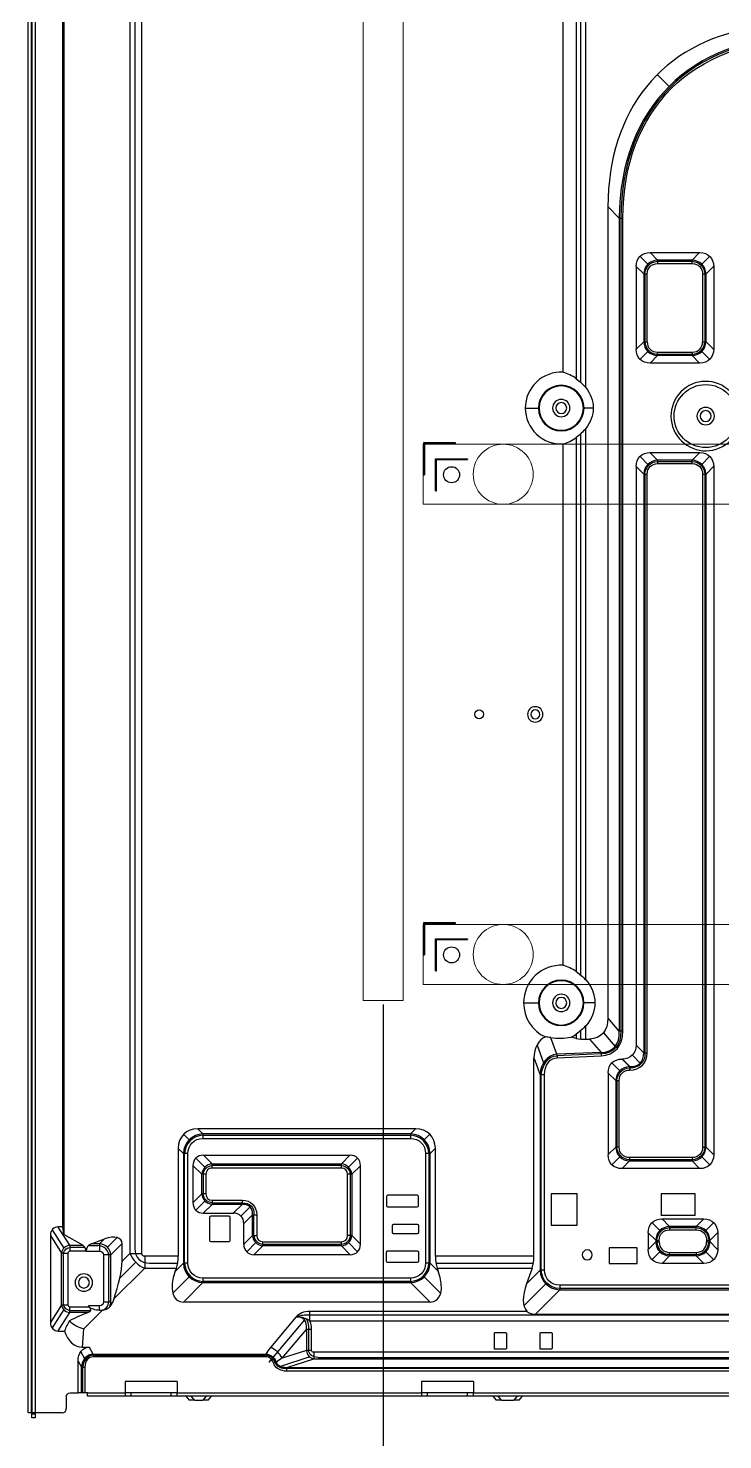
# Model space of a CAD drawing. Header units: millimetres. Extents: x 88 to 1316, y -3115 to -2187.
# Drawn here: x 88.3 to 261.8, y -2918.9 to -2566.1 of the extents above; entities that cross this region are included whole.
import ezdxf

# ---------------------------------------------------------------- set-up
doc = ezdxf.new("R2010")
doc.units = ezdxf.units.MM
doc.header["$LTSCALE"] = 46.255
doc.header["$PDMODE"] = 3
doc.header["$PDSIZE"] = 0.3125
doc.layers.get('0').update_dxf_attribs({"linetype": 'CONTINUOUS'})
doc.layers.get('Defpoints').update_dxf_attribs({"linetype": 'CONTINUOUS'})
doc.layers.add('1', color=7, linetype='CONTINUOUS', true_color=0xffffff)
doc.styles.get("Standard").update_dxf_attribs({"font": 'simfang.ttf'})
doc.dimstyles.new('002', dxfattribs={"dimscale": 0, "dimtxt": 2, "dimasz": 2, "dimexe": 1, "dimexo": 1, "dimgap": 0.5, "dimtad": 1, "dimzin": 0, "dimdsep": 46, "dimtxsty": 'Standard', "dimcen": 1, "dimclrd": 2, "dimclre": 2, "dimclrt": 5, "dimadec": 0, "dimazin": 0, "dimtp": 0.01, "dimtm": 0.01, "dimtfac": 1, "dimtofl": 0, "dimtmove": 0, "dimatfit": 3, "dimldrblk": 'CLOSED', "dimfxl": 1, "dimtolj": 1, "dimtzin": 0, "dimarcsym": 1})

# ---------------------------------------------------------------- blocks, each defined once
blk = doc.blocks.new('A$Cd3f30c15')
at = {"color": 3, "lineweight": 5}
for p, q in [((0, 15), (0, 0)), ((1082, 15), (0, 15)), ((1082, 0), (0, 0))]:
    blk.add_line(p, q, dxfattribs=at)
at = {"color": 3, "lineweight": 5, "extrusion": (0, 0, -1)}
blk.add_circle((-20, 7.5), 7.5, dxfattribs=at)
blk = doc.blocks.new('0001')
at = {"color": 1, "lineweight": 5}
for p, q in [((358.97, -2809.12), (358.97, -2305.12)), ((368.97, -2809.12), (368.97, -2305.12)), ((358.97, -2809.12), (368.97, -2809.12))]:
    blk.add_line(p, q, dxfattribs=at)
blk = doc.blocks.new('*D464')
at = {"color": 2, "lineweight": -2, "transparency": 16777216}
for p, q in [((176.97, -2810.12), (176.97, -2941.44)), ((358.97, -2810.12), (358.97, -2941.44)), ((356.97, -2940.44), (178.97, -2940.44))]:
    blk.add_line(p, q, dxfattribs=at)
at = {"color": 2, "lineweight": 5, "transparency": 16777216}
for points in [[(178.97, -2940.11), (178.97, -2940.78), (176.97, -2940.44)], [(356.97, -2940.11), (356.97, -2940.78), (358.97, -2940.44)]]:
    blk.add_solid(points, dxfattribs=at)
at = {"layer": 'Defpoints', "color": 0, "lineweight": 5, "transparency": 16777216}
for p in [(176.97, -2809.12), (358.97, -2809.12), (176.97, -2940.44)]:
    blk.add_point(p, dxfattribs=at)
at = {"color": 5, "lineweight": 5, "transparency": 16777216, "insert": (267.97, -2938.92), "char_height": 2, "attachment_point": 5}
blk.add_mtext('\\A1;182.00', dxfattribs=at)
blk = doc.blocks.new('_CLOSED')
at = {"color": 0, "linetype": 'ByBlock'}
for p, q in [((0, 0), (-1, 0.17)), ((-1, 0.17), (-1, -0.17)), ((-1, -0.17), (0, 0)), ((-1, 0), (0, 0))]:
    blk.add_line(p, q, dxfattribs=at)

msp = doc.modelspace()

# ---------------------------------------------------------------- linework, layer by layer
at = {"layer": '1', "color": 7, "linetype": 'Continuous'}
for p, q in [((88.266, -2912.179), (88.266, -2210.935)), ((89.016, -2210.935), (89.016, -2912.179)), ((89.216, -2912.179), (89.216, -2210.619)), ((89.966, -2210.619), (89.966, -2912.179)), ((96.899, -2865.712), (96.899, -2222.319)), ((97.184, -2223.054), (97.184, -2867.592)), ((113.698, -2249.872), (113.698, -2872.33)), ((116.668, -2872.33), (116.668, -2249.872)), ((114.928, -2251.715), (114.928, -2871.1)), ((221.904, -2250.95), (221.904, -2652.097)), ((225.213, -2547.018), (225.213, -2653.681)), ((226.383, -2654.652), (226.383, -2548.308)), ((227.594, -2655.913), (227.594, -2549.321)), ((248.421, -2580.675), (245.505, -2577.759)), ((233.15, -2610.754), (233.15, -2813.54)), ((235.979, -2613.583), (233.186, -2610.789)), ((235.979, -2613.583), (235.979, -2816.792)), ((235.979, -2613.583), (236.899, -2613.583)), ((236.339, -2613.583), (236.339, -2816.792)), ((236.899, -2816.792), (236.899, -2613.583)), ((241.175, -2623.19), (243.121, -2625.136)), ((243.636, -2622.187), (256.096, -2622.187)), ((245.541, -2624.093), (243.672, -2622.223)), ((254.191, -2624.093), (245.541, -2624.093)), ((245.541, -2624.093), (245.541, -2624.959)), ((245.541, -2624.381), (254.191, -2624.381)), ((256.06, -2622.223), (254.191, -2624.093)), ((254.191, -2624.959), (254.191, -2624.093)), ((256.611, -2625.136), (258.557, -2623.19)), ((240.172, -2625.652), (240.172, -2646.387)), ((240.207, -2625.687), (242.077, -2627.557)), ((242.077, -2627.557), (242.077, -2644.482)), ((242.077, -2627.557), (242.943, -2627.557)), ((242.366, -2627.557), (242.366, -2644.482)), ((242.943, -2644.482), (242.943, -2627.557)), ((245.541, -2624.959), (254.191, -2624.959)), ((256.789, -2627.557), (256.789, -2644.482)), ((256.789, -2627.557), (257.655, -2627.557)), ((257.366, -2627.557), (257.366, -2644.482)), ((257.655, -2627.557), (259.525, -2625.687)), ((257.655, -2644.482), (257.655, -2627.557)), ((259.56, -2625.652), (259.56, -2646.387)), ((240.207, -2646.352), (242.077, -2644.482)), ((242.077, -2644.482), (242.943, -2644.482)), ((256.789, -2644.482), (257.655, -2644.482)), ((257.655, -2644.482), (259.525, -2646.352)), ((241.175, -2648.849), (243.121, -2646.902)), ((245.541, -2647.946), (243.672, -2649.816)), ((245.541, -2647.08), (254.191, -2647.08)), ((245.541, -2647.946), (245.541, -2647.08)), ((254.191, -2647.658), (245.541, -2647.658)), ((254.191, -2647.946), (245.541, -2647.946)), ((254.191, -2647.08), (254.191, -2647.946)), ((256.06, -2649.816), (254.191, -2647.946)), ((256.611, -2646.902), (258.557, -2648.849)), ((256.096, -2649.852), (243.636, -2649.852)), ((212.533, -2661.069), (215.779, -2661.069)), ((229.392, -2661.069), (227.153, -2661.069)), ((227.594, -2803.928), (227.594, -2666.227)), ((187.066, -2669.719), (187.066, -2677.719)), ((195.066, -2669.719), (187.066, -2669.719)), ((195.066, -2669.919), (187.266, -2669.919)), ((187.266, -2669.919), (187.266, -2677.719)), ((195.066, -2669.919), (195.066, -2669.719)), ((221.904, -2670.042), (221.904, -2800.327)), ((225.213, -2668.458), (225.213, -2801.863)), ((226.383, -2802.78), (226.383, -2667.486)), ((190.066, -2673.719), (198.066, -2673.719)), ((190.066, -2681.719), (190.066, -2673.719)), ((190.266, -2673.919), (198.066, -2673.919)), ((190.266, -2681.719), (190.266, -2673.919)), ((198.066, -2673.719), (198.066, -2673.919)), ((241.175, -2673.19), (243.121, -2675.136)), ((243.636, -2672.187), (256.096, -2672.187)), ((245.541, -2674.093), (243.672, -2672.223)), ((256.06, -2672.223), (254.191, -2674.093)), ((256.611, -2675.136), (258.557, -2673.19)), ((240.172, -2675.652), (240.172, -2820.291)), ((240.207, -2675.687), (242.077, -2677.557)), ((254.191, -2674.093), (245.541, -2674.093)), ((245.541, -2674.093), (245.541, -2674.959)), ((245.541, -2674.381), (254.191, -2674.381)), ((245.541, -2674.959), (254.191, -2674.959)), ((254.191, -2674.959), (254.191, -2674.093)), ((257.655, -2677.557), (259.525, -2675.687)), ((259.56, -2675.652), (259.56, -2847.679)), ((187.066, -2677.719), (187.266, -2677.719)), ((242.077, -2677.557), (242.077, -2822.196)), ((242.077, -2677.557), (242.943, -2677.557)), ((242.366, -2677.557), (242.366, -2822.196)), ((242.943, -2822.196), (242.943, -2677.557)), ((256.789, -2677.557), (256.789, -2845.774)), ((256.789, -2677.557), (257.655, -2677.557)), ((257.366, -2677.557), (257.366, -2845.774)), ((257.655, -2845.774), (257.655, -2677.557)), ((190.066, -2681.719), (190.266, -2681.719)), ((187.066, -2789.719), (187.066, -2797.719)), ((195.066, -2789.719), (187.066, -2789.719)), ((195.066, -2789.919), (187.266, -2789.919)), ((187.266, -2789.919), (187.266, -2797.719)), ((195.066, -2789.919), (195.066, -2789.719)), ((190.066, -2801.719), (190.066, -2793.719)), ((190.066, -2793.719), (198.066, -2793.719)), ((190.266, -2793.919), (198.066, -2793.919)), ((190.266, -2801.719), (190.266, -2793.919)), ((198.066, -2793.719), (198.066, -2793.919)), ((187.066, -2797.719), (187.266, -2797.719)), ((190.066, -2801.719), (190.266, -2801.719)), ((212.113, -2809.719), (215.779, -2809.719)), ((229.812, -2809.719), (227.153, -2809.719)), ((235.979, -2816.792), (233.183, -2813.578)), ((220.384, -2822.57), (218.858, -2818.439)), ((225.213, -2818.595), (223.949, -2818.311)), ((225.213, -2817.576), (225.213, -2818.545)), ((226.383, -2818.728), (226.383, -2816.658)), ((227.594, -2818.755), (227.594, -2815.509)), ((231.996, -2817.238), (234.935, -2820.616)), ((236.899, -2816.792), (235.979, -2816.792)), ((215.427, -2820.251), (217.062, -2824.676)), ((231.41, -2822.092), (220.384, -2822.57)), ((227.594, -2818.806), (228.517, -2818.765)), ((228.549, -2818.803), (231.41, -2822.092)), ((231.41, -2822.092), (231.447, -2822.94)), ((242.077, -2822.196), (240.207, -2820.326)), ((214.656, -2873.038), (214.656, -2823.534)), ((214.674, -2823.581), (216.189, -2827.682)), ((220.384, -2822.57), (220.421, -2823.418)), ((231.426, -2822.443), (220.4, -2822.921)), ((220.421, -2823.418), (231.447, -2822.94)), ((234.175, -2824.758), (236.121, -2826.704)), ((236.636, -2823.755), (236.708, -2823.755)), ((238.541, -2825.66), (236.672, -2823.79)), ((236.743, -2823.79), (238.613, -2825.66)), ((238.613, -2825.66), (238.541, -2825.66)), ((238.541, -2825.66), (238.541, -2826.526)), ((238.613, -2825.66), (238.613, -2826.526)), ((239.24, -2822.823), (241.186, -2824.77)), ((242.077, -2822.196), (242.943, -2822.196)), ((216.189, -2827.682), (216.189, -2876.53)), ((217.316, -2827.682), (216.189, -2827.682)), ((216.476, -2876.53), (216.476, -2828.381)), ((217.316, -2876.53), (217.316, -2827.682)), ((233.172, -2827.219), (233.172, -2847.679)), ((233.207, -2827.255), (235.077, -2829.124)), ((235.077, -2829.124), (235.077, -2845.774)), ((235.077, -2829.124), (235.943, -2829.124)), ((235.366, -2829.124), (235.366, -2845.774)), ((235.943, -2845.774), (235.943, -2829.124)), ((238.541, -2825.949), (238.613, -2825.949)), ((238.541, -2826.526), (238.613, -2826.526)), ((128.491, -2843.929), (127.162, -2842.6)), ((185.12, -2841.167), (130.615, -2841.167)), ((131.929, -2842.481), (130.65, -2841.202)), ((183.806, -2842.481), (131.929, -2842.481)), ((131.929, -2842.481), (131.929, -2843.608)), ((131.929, -2842.768), (183.806, -2842.768)), ((185.085, -2841.202), (183.806, -2842.481)), ((183.806, -2842.481), (183.806, -2843.608)), ((188.573, -2842.6), (187.244, -2843.929)), ((125.728, -2846.053), (125.728, -2873.038)), ((125.764, -2846.088), (127.043, -2847.367)), ((131.929, -2843.608), (183.806, -2843.608)), ((188.692, -2847.367), (189.971, -2846.088)), ((190.007, -2873.038), (190.007, -2846.053)), ((235.077, -2845.774), (233.207, -2847.644)), ((235.943, -2845.774), (235.077, -2845.774)), ((256.789, -2845.774), (257.655, -2845.774)), ((259.525, -2847.644), (257.655, -2845.774)), ((127.043, -2847.367), (127.043, -2874.749)), ((128.17, -2847.367), (127.043, -2847.367)), ((127.33, -2874.749), (127.33, -2847.367)), ((128.17, -2874.749), (128.17, -2847.367)), ((129.429, -2850.377), (129.429, -2859.669)), ((132.44, -2850.79), (130.189, -2848.54)), ((132.027, -2847.779), (168.708, -2847.779)), ((132.062, -2847.815), (134.221, -2849.973)), ((134.221, -2849.973), (166.514, -2849.973)), ((134.221, -2851.012), (134.221, -2849.973)), ((134.221, -2850.319), (166.514, -2850.319)), ((166.514, -2849.973), (168.673, -2847.815)), ((166.514, -2851.012), (166.514, -2849.973)), ((168.295, -2850.79), (170.545, -2848.54)), ((171.306, -2870.062), (171.306, -2850.377)), ((187.565, -2847.367), (187.565, -2874.749)), ((188.692, -2847.367), (187.565, -2847.367)), ((188.405, -2847.367), (188.405, -2874.749)), ((188.692, -2874.749), (188.692, -2847.367)), ((234.175, -2850.14), (236.121, -2848.194)), ((236.672, -2851.108), (238.541, -2849.238)), ((254.191, -2848.372), (238.541, -2848.372)), ((238.541, -2848.372), (238.541, -2849.238)), ((254.191, -2848.949), (238.541, -2848.949)), ((238.541, -2849.238), (254.191, -2849.238)), ((254.191, -2848.372), (254.191, -2849.238)), ((254.191, -2849.238), (256.06, -2851.108)), ((256.611, -2848.194), (258.557, -2850.14)), ((131.623, -2852.571), (129.464, -2850.413)), ((131.623, -2857.476), (131.623, -2852.571)), ((132.662, -2852.571), (131.623, -2852.571)), ((131.969, -2852.571), (131.969, -2857.476)), ((132.662, -2852.571), (132.662, -2857.476)), ((166.514, -2851.012), (134.221, -2851.012)), ((168.073, -2867.868), (168.073, -2852.571)), ((169.112, -2852.571), (168.073, -2852.571)), ((168.766, -2867.868), (168.766, -2852.571)), ((171.271, -2850.413), (169.112, -2852.571)), ((169.112, -2852.571), (169.112, -2867.868)), ((256.096, -2851.143), (236.636, -2851.143)), ((129.464, -2859.634), (131.623, -2857.476)), ((130.189, -2861.507), (132.44, -2859.256)), ((132.662, -2857.476), (131.623, -2857.476)), ((134.221, -2860.074), (132.062, -2862.232)), ((134.221, -2859.034), (141.726, -2859.034)), ((134.221, -2859.034), (134.221, -2860.074)), ((134.221, -2859.727), (141.726, -2859.727)), ((141.726, -2860.074), (134.221, -2860.074)), ((139.568, -2862.232), (141.726, -2860.074)), ((143.69, -2860.707), (141.44, -2862.958)), ((141.726, -2859.034), (141.726, -2860.074)), ((177.766, -2858.119), (177.766, -2860.419)), ((185.466, -2857.819), (178.066, -2857.819)), ((178.066, -2860.719), (185.466, -2860.719)), ((185.766, -2860.419), (185.766, -2858.119)), ((225.466, -2857.474), (218.966, -2857.474)), ((218.966, -2857.474), (218.966, -2865.274)), ((225.466, -2865.274), (225.466, -2857.474)), ((246.466, -2857.474), (246.466, -2862.829)), ((254.966, -2857.474), (246.466, -2857.474)), ((254.966, -2862.829), (254.966, -2857.474)), ((132.027, -2862.268), (139.532, -2862.268)), ((133.671, -2869.169), (133.671, -2863.269)), ((133.971, -2862.969), (138.371, -2862.969)), ((138.671, -2863.269), (138.671, -2869.169)), ((144.324, -2862.672), (142.166, -2864.83)), ((144.324, -2867.868), (144.324, -2862.672)), ((144.324, -2862.672), (145.363, -2862.672)), ((144.671, -2867.868), (144.671, -2862.672)), ((145.363, -2862.672), (145.363, -2867.868)), ((254.966, -2862.829), (246.466, -2862.829)), ((246.636, -2863.687), (257.096, -2863.687)), ((248.541, -2865.593), (246.672, -2863.723)), ((257.06, -2863.723), (255.191, -2865.593)), ((93.807, -2867.818), (93.807, -2889.621)), ((93.834, -2867.86), (96.603, -2872.253)), ((94.284, -2866.468), (97.176, -2871.055)), ((96.899, -2865.712), (95.748, -2865.712)), ((98.642, -2870.302), (95.775, -2865.754)), ((97.184, -2867.592), (96.899, -2865.712)), ((101.878, -2870.302), (97.184, -2867.592)), ((142.13, -2870.062), (142.13, -2864.866)), ((142.166, -2870.026), (144.324, -2867.868)), ((144.324, -2867.868), (145.363, -2867.868)), ((169.112, -2867.868), (168.073, -2867.868)), ((169.112, -2867.868), (171.271, -2870.026)), ((179.266, -2867.119), (179.266, -2865.319)), ((179.566, -2865.019), (185.466, -2865.019)), ((185.466, -2867.419), (179.566, -2867.419)), ((185.766, -2865.319), (185.766, -2867.119)), ((218.966, -2865.274), (225.466, -2865.274)), ((243.172, -2867.152), (243.172, -2871.387)), ((243.207, -2867.187), (245.077, -2869.057)), ((244.175, -2864.69), (246.121, -2866.636)), ((255.191, -2865.593), (248.541, -2865.593)), ((248.541, -2865.593), (248.541, -2866.459)), ((248.541, -2865.881), (255.191, -2865.881)), ((248.541, -2866.459), (255.191, -2866.459)), ((255.191, -2866.459), (255.191, -2865.593)), ((257.611, -2866.636), (259.557, -2864.69)), ((258.655, -2869.057), (260.525, -2867.187)), ((260.56, -2867.152), (260.56, -2871.387)), ((98.642, -2870.302), (101.828, -2870.302)), ((98.642, -2870.302), (98.642, -2871.774)), ((98.642, -2870.793), (102.366, -2870.793)), ((103.35, -2870.379), (105.631, -2870.379)), ((104.044, -2869.9), (107.292, -2868.718)), ((106.11, -2869.9), (104.094, -2869.9)), ((107.257, -2868.753), (106.11, -2869.9)), ((106.11, -2869.9), (106.11, -2871.779)), ((108.038, -2870.791), (110.421, -2868.408)), ((108.929, -2872.719), (111.689, -2869.959)), ((111.725, -2874.304), (111.725, -2869.923)), ((138.371, -2869.469), (133.971, -2869.469)), ((142.891, -2871.899), (145.141, -2869.649)), ((146.922, -2870.466), (144.764, -2872.624)), ((146.922, -2869.427), (166.514, -2869.427)), ((146.922, -2870.466), (146.922, -2869.427)), ((166.514, -2870.119), (146.922, -2870.119)), ((166.514, -2870.466), (146.922, -2870.466)), ((166.514, -2870.466), (166.514, -2869.427)), ((168.673, -2872.624), (166.514, -2870.466)), ((168.295, -2869.649), (170.545, -2871.899)), ((233.466, -2870.929), (233.466, -2874.829)), ((240.466, -2870.929), (233.466, -2870.929)), ((240.466, -2874.829), (240.466, -2870.929)), ((243.207, -2871.352), (245.077, -2869.482)), ((245.077, -2869.057), (245.077, -2869.482)), ((245.077, -2869.057), (245.943, -2869.057)), ((245.077, -2869.482), (245.943, -2869.482)), ((245.366, -2869.057), (245.366, -2869.482)), ((245.943, -2869.482), (245.943, -2869.057)), ((257.789, -2869.057), (257.789, -2869.482)), ((257.789, -2869.057), (258.655, -2869.057)), ((257.789, -2869.482), (258.655, -2869.482)), ((258.366, -2869.057), (258.366, -2869.482)), ((258.655, -2869.482), (258.655, -2869.057)), ((258.655, -2869.482), (260.525, -2871.352)), ((96.603, -2885.186), (96.603, -2872.253)), ((96.603, -2872.253), (98.201, -2872.253)), ((97.01, -2872.899), (97.01, -2884.54)), ((98.201, -2872.253), (98.201, -2885.186)), ((102.678, -2871.774), (98.642, -2871.774)), ((102.728, -2871.779), (102.728, -2871.774)), ((102.778, -2871.779), (106.11, -2871.779)), ((107.05, -2872.719), (107.05, -2884.52)), ((108.929, -2872.719), (107.05, -2872.719)), ((108.45, -2884.041), (108.45, -2873.198)), ((108.929, -2884.52), (108.929, -2872.719)), ((111.196, -2878.509), (115.142, -2874.563)), ((113.698, -2872.33), (111.76, -2874.268)), ((113.698, -2872.33), (116.668, -2872.33)), ((125.678, -2873.038), (117.375, -2873.038)), ((117.375, -2873.038), (117.375, -2876.007)), ((118.605, -2874.777), (125.541, -2874.777)), ((127.043, -2874.749), (125.028, -2876.763)), ((128.17, -2874.749), (127.043, -2874.749)), ((168.708, -2872.66), (144.728, -2872.66)), ((177.766, -2874.319), (177.766, -2872.019)), ((178.066, -2871.719), (185.466, -2871.719)), ((185.466, -2874.619), (178.066, -2874.619)), ((185.766, -2872.019), (185.766, -2874.319)), ((188.692, -2874.749), (187.565, -2874.749)), ((190.707, -2876.763), (188.692, -2874.749)), ((214.606, -2873.038), (190.057, -2873.038)), ((190.194, -2874.777), (214.469, -2874.777)), ((233.466, -2874.829), (240.466, -2874.829)), ((244.175, -2873.849), (246.121, -2871.902)), ((257.096, -2874.852), (246.636, -2874.852)), ((248.541, -2872.946), (246.672, -2874.816)), ((248.541, -2872.08), (255.191, -2872.08)), ((248.541, -2872.946), (248.541, -2872.08)), ((255.191, -2872.658), (248.541, -2872.658)), ((255.191, -2872.946), (248.541, -2872.946)), ((255.191, -2872.08), (255.191, -2872.946)), ((257.06, -2874.816), (255.191, -2872.946)), ((257.611, -2871.902), (259.557, -2873.849)), ((109.656, -2883.726), (117.375, -2876.007)), ((117.375, -2876.007), (125.231, -2876.007)), ((128.491, -2878.186), (124.43, -2882.247)), ((124.993, -2876.799), (125.281, -2876.007)), ((183.806, -2878.508), (131.929, -2878.508)), ((131.929, -2878.508), (131.929, -2879.635)), ((183.806, -2878.508), (183.806, -2879.635)), ((187.244, -2878.186), (191.305, -2882.247)), ((190.454, -2876.007), (190.742, -2876.799)), ((190.504, -2876.007), (214.158, -2876.007)), ((214.209, -2876.007), (212.776, -2879.943)), ((216.189, -2876.53), (212.811, -2879.908)), ((217.316, -2876.53), (216.189, -2876.53)), ((127.118, -2884.446), (131.929, -2879.635)), ((183.806, -2879.348), (131.929, -2879.348)), ((131.929, -2879.635), (183.806, -2879.635)), ((183.806, -2879.635), (188.617, -2884.446)), ((217.638, -2879.968), (212.214, -2885.392)), ((215.001, -2887.491), (221.075, -2881.417)), ((317.547, -2880.289), (221.075, -2880.289)), ((221.075, -2880.289), (221.075, -2881.417)), ((317.91, -2881.129), (221.075, -2881.129)), ((221.075, -2881.417), (318.27, -2881.417)), ((96.603, -2885.186), (93.834, -2889.579)), ((96.603, -2885.186), (98.201, -2885.186)), ((98.642, -2885.665), (103.38, -2885.665)), ((98.642, -2887.137), (98.642, -2885.665)), ((106.11, -2885.46), (103.339, -2885.46)), ((106.11, -2886.588), (106.11, -2885.46)), ((108.929, -2884.52), (107.05, -2884.52)), ((109.198, -2884.789), (108.929, -2884.52)), ((109.62, -2883.762), (109.234, -2884.825)), ((188.652, -2884.481), (127.083, -2884.481)), ((97.176, -2886.384), (94.284, -2890.971)), ((95.775, -2891.685), (98.642, -2887.137)), ((103.76, -2886.646), (98.642, -2886.646)), ((103.156, -2887.137), (98.642, -2887.137)), ((102.199, -2891.183), (106.784, -2886.598)), ((157.301, -2888.962), (148.423, -2899.543)), ((155.172, -2888.275), (148.829, -2895.834)), ((701.966, -2887.777), (157.533, -2887.777)), ((212.851, -2886.811), (158.648, -2886.811)), ((158.648, -2889.144), (158.648, -2886.811)), ((158.648, -2889.144), (701.966, -2889.144)), ((95.748, -2891.727), (97.32, -2891.727)), ((101.802, -2895.727), (102.199, -2891.183)), ((151.74, -2898.521), (157.786, -2891.316)), ((157.786, -2891.316), (157.786, -2896.59)), ((159.088, -2891.316), (157.786, -2891.316)), ((158.295, -2890.709), (158.295, -2896.59)), ((159.088, -2896.59), (159.088, -2891.316)), ((204.766, -2896.098), (204.766, -2892.298)), ((204.966, -2892.098), (207.566, -2892.098)), ((207.766, -2892.298), (207.766, -2896.098)), ((216.166, -2896.098), (216.166, -2892.298)), ((216.366, -2892.098), (218.966, -2892.098)), ((219.166, -2892.298), (219.166, -2896.098)), ((101.797, -2895.777), (103.541, -2895.777)), ((104.526, -2897.484), (103.566, -2895.821)), ((100.704, -2907.219), (100.704, -2899.251)), ((100.729, -2899.295), (101.57, -2900.751)), ((101.378, -2896.945), (102.348, -2898.624)), ((104.526, -2897.484), (147.604, -2897.484)), ((104.526, -2897.484), (104.526, -2898.191)), ((104.526, -2897.777), (147.604, -2897.777)), ((147.604, -2898.191), (104.526, -2898.191)), ((147.604, -2897.484), (147.604, -2898.191)), ((149.537, -2899.706), (150.257, -2899.494)), ((158.64, -2898.216), (151.304, -2900.559)), ((157.786, -2896.59), (151.74, -2898.521)), ((152.92, -2900.807), (159.632, -2898.664)), ((159.088, -2896.59), (157.786, -2896.59)), ((1244.3, -2897.022), (159.632, -2897.022)), ((159.632, -2897.022), (159.632, -2898.664)), ((159.632, -2898.664), (1244.3, -2898.664)), ((160.69, -2898.326), (1243.242, -2898.326)), ((207.566, -2896.298), (204.966, -2896.298)), ((218.966, -2896.298), (216.366, -2896.298)), ((101.57, -2907.169), (101.57, -2900.751)), ((101.57, -2900.751), (102.436, -2900.751)), ((101.859, -2900.751), (101.859, -2907.169)), ((102.436, -2900.751), (102.436, -2907.169)), ((152.299, -2901.006), (1251.633, -2901.006)), ((152.92, -2900.807), (1251.011, -2900.807)), ((152.92, -2901.773), (152.92, -2900.807)), ((1251.011, -2901.773), (152.92, -2901.773)), ((125.466, -2904.319), (112.466, -2904.319)), ((112.466, -2904.319), (112.466, -2907.219)), ((125.466, -2904.319), (125.466, -2907.219)), ((199.566, -2904.319), (186.566, -2904.319)), ((186.566, -2904.319), (186.566, -2907.219)), ((199.566, -2904.319), (199.566, -2907.219)), ((97.754, -2908.219), (97.754, -2911.179)), ((98.754, -2907.219), (100.704, -2907.219)), ((101.57, -2907.219), (100.704, -2907.219)), ((102.436, -2907.219), (101.57, -2907.219)), ((103.066, -2907.219), (102.436, -2907.219)), ((103.066, -2908.019), (103.066, -2907.219)), ((112.466, -2908.019), (103.066, -2908.019)), ((103.116, -2907.219), (112.416, -2907.219)), ((112.466, -2907.219), (112.466, -2908.019)), ((113.966, -2907.219), (112.466, -2907.219)), ((113.966, -2908.019), (112.466, -2908.019)), ((113.966, -2908.019), (113.966, -2907.219)), ((123.966, -2907.219), (113.966, -2907.219)), ((123.966, -2908.019), (113.966, -2908.019)), ((123.966, -2908.019), (123.966, -2907.219)), ((125.466, -2907.219), (123.966, -2907.219)), ((125.466, -2908.019), (123.966, -2908.019)), ((125.466, -2908.019), (125.466, -2907.219)), ((186.566, -2908.019), (125.466, -2908.019)), ((125.517, -2907.219), (186.515, -2907.219)), ((127.654, -2908.019), (128.493, -2909.019)), ((129.872, -2909.019), (128.493, -2909.019)), ((129.84, -2908.981), (129.065, -2908.058)), ((129.872, -2909.019), (131.86, -2909.019)), ((133.239, -2909.019), (131.86, -2909.019)), ((132.667, -2908.058), (131.892, -2908.981)), ((133.239, -2909.019), (134.078, -2908.019)), ((186.566, -2907.219), (186.566, -2908.019)), ((188.066, -2907.219), (186.566, -2907.219)), ((188.066, -2908.019), (186.566, -2908.019)), ((188.066, -2908.019), (188.066, -2907.219)), ((198.066, -2907.219), (188.066, -2907.219)), ((198.066, -2908.019), (188.066, -2908.019)), ((198.066, -2908.019), (198.066, -2907.219)), ((199.566, -2907.219), (198.066, -2907.219)), ((199.566, -2908.019), (198.066, -2908.019)), ((199.566, -2908.019), (199.566, -2907.219)), ((264.766, -2908.019), (199.566, -2908.019)), ((199.617, -2907.219), (264.715, -2907.219)), ((204.354, -2908.019), (205.193, -2909.019)), ((206.572, -2909.019), (205.193, -2909.019)), ((206.54, -2908.981), (205.765, -2908.058)), ((206.572, -2909.019), (209.56, -2909.019)), ((210.939, -2909.019), (209.56, -2909.019)), ((210.367, -2908.058), (209.592, -2908.981)), ((210.939, -2909.019), (211.778, -2908.019)), ((89.016, -2912.179), (88.266, -2912.179)), ((89.216, -2912.179), (89.016, -2912.179)), ((89.166, -2912.419), (89.166, -2912.179)), ((89.166, -2913.419), (89.166, -2912.419)), ((89.966, -2913.419), (89.166, -2913.419)), ((89.966, -2912.179), (89.216, -2912.179)), ((89.216, -2912.419), (89.916, -2912.419)), ((89.966, -2912.419), (89.966, -2912.179)), ((96.754, -2912.179), (89.966, -2912.179)), ((89.966, -2912.419), (89.966, -2913.419))]:
    msp.add_line(p, q, dxfattribs=at)
for centre, radius in [((221.466, -2661.069), 5.627), ((257.566, -2663.069), 7.88), ((194.066, -2677.719), 2), ((200.966, -2737.619), 1.1), ((194.066, -2797.719), 2)]:
    msp.add_circle(centre, radius, dxfattribs=at)
at = {"layer": '1', "color": 7, "linetype": 'Continuous', "extrusion": (0, 0, -1)}
for centre, radius in [((-221.466, -2661.069), 5.534), ((-214.966, -2737.619), 1.925), ((-214.966, -2737.619), 1.125), ((-221.466, -2809.719), 5.534)]:
    msp.add_circle(centre, radius, dxfattribs=at)
at = {"layer": '1', "color": 7, "linetype": 'Continuous'}
for centre, radius, start, end in [((221.466, -2661.069), 8.983, 87.20415, 180), ((221.466, -2661.069), 5.687, 360, 180), ((221.466, -2661.069), 2.175, 0, 180), ((221.466, -2661.069), 1.375, 0, 180), ((221.466, -2661.069), 8.983, 180, 272.79585), ((221.466, -2661.069), 5.687, 180, 360), ((221.466, -2661.069), 2.175, 180, 0), ((221.466, -2661.069), 1.375, 180, 0), ((257.566, -2663.069), 2.175, 0, 180), ((257.566, -2663.069), 2.175, 180, 0), ((257.566, -2663.069), 1.375, 0, 180), ((257.566, -2663.069), 1.375, 180, 0), ((221.466, -2809.719), 9.403, 87.32899, 180), ((221.466, -2809.719), 5.687, 360, 180), ((221.466, -2809.719), 5.627, 90, 89.48814), ((221.466, -2809.719), 2.175, 0, 180), ((221.466, -2809.719), 9.403, 180, 245.02882), ((221.466, -2809.719), 5.687, 180, 360), ((221.466, -2809.719), 2.175, 180, 0), ((221.466, -2809.719), 1.375, 0, 180), ((221.466, -2809.719), 1.375, 180, 0), ((178.066, -2858.119), 0.3, 90, 180), ((178.066, -2860.419), 0.3, 180, 270), ((185.466, -2858.119), 0.3, 0, 90), ((185.466, -2860.419), 0.3, 270, 0), ((101.028, -2871.774), 1.7, 0, 60), ((104.728, -2871.779), 2, 110, 179.85533), ((227.966, -2872.704), 1.25, 0, 180), ((227.966, -2872.704), 1.25, 180, 0), ((102.166, -2879.619), 2.175, 0, 180), ((102.166, -2879.619), 1.375, 0, 180), ((102.166, -2879.619), 2.175, 180, 0), ((102.166, -2879.619), 1.375, 180, 0), ((96.754, -2911.179), 1, 270, 0)]:
    msp.add_arc(centre, radius, start, end, dxfattribs=at)
at = {"layer": '1', "color": 7, "linetype": 'Continuous', "extrusion": (0, 0, -1)}
for centre, radius, start, end in [((-221.466, -2661.069), 7.976, 140.1965, 180), ((-221.466, -2661.069), 7.976, 180, 219.8035), ((-221.466, -2809.719), 8.396, 136.87424, 180), ((-221.466, -2809.719), 8.396, 180, 223.12576), ((-133.971, -2863.269), 0.3, 0, 90), ((-138.371, -2863.269), 0.3, 90, 180), ((-179.566, -2865.319), 0.3, 0, 90), ((-179.566, -2867.119), 0.3, 270, 0), ((-185.466, -2865.319), 0.3, 90, 180), ((-185.466, -2867.119), 0.3, 180, 270), ((-133.971, -2869.169), 0.3, 270, 0), ((-138.371, -2869.169), 0.3, 180, 270), ((-178.066, -2872.019), 0.3, 0, 90), ((-178.066, -2874.319), 0.3, 270, 0), ((-185.466, -2872.019), 0.3, 90, 180), ((-185.466, -2874.319), 0.3, 180, 270), ((-204.966, -2892.298), 0.2, 0, 90), ((-207.566, -2892.298), 0.2, 90, 180), ((-216.366, -2892.298), 0.2, 0, 90), ((-218.966, -2892.298), 0.2, 90, 180), ((-204.966, -2896.098), 0.2, 270, 0), ((-207.566, -2896.098), 0.2, 180, 270), ((-216.366, -2896.098), 0.2, 270, 0), ((-218.966, -2896.098), 0.2, 180, 270), ((-98.754, -2908.219), 1, 0, 90)]:
    msp.add_arc(centre, radius, start, end, dxfattribs=at)
at = {"layer": '1', "color": 7, "linetype": 'Continuous'}
for centre, major_axis, ratio, start_param, end_param in [((310.431, -2642.684), (64.961, -64.961), 0.6444005, 2.70693, 3.7140214), ((312.612, -2644.866), (-64.191, 64.191), 0.6521302, 5.7107566, 6.8556141), ((313.619, -2645.873), (64.961, -64.961), 0.6444005, 2.5742809, 3.7089045), ((246.407, -2628.423), (-3.286, 3.286), 0.860663, 5.6241273, 6.9422433), ((253.325, -2628.423), (3.286, 3.286), 0.860663, 5.6241273, 6.9422433), ((246.407, -2643.616), (3.286, 3.286), 0.860663, 2.4825346, 3.8006507), ((246.985, -2643.039), (3.651, 3.651), 0.7745967, 2.5476781, 3.7355073), ((246.407, -2643.616), (2.739, 2.739), 0.7745967, 2.4825346, 3.8006507), ((253.325, -2643.616), (-3.286, 3.286), 0.860663, 2.4825346, 3.8006507), ((253.325, -2643.616), (-2.739, 2.739), 0.7745967, 2.4825346, 3.8006507), ((252.747, -2643.039), (-3.651, 3.651), 0.7745967, 2.5476781, 3.7355072), ((219.315, -2661.069), (9.565, 0), 0.9743966, 0.9064687, 1.2967329), ((219.315, -2661.069), (9.565, 0), 0.9743966, 4.9864524, 5.3767166), ((246.407, -2678.423), (-3.286, 3.286), 0.860663, 5.6241273, 6.9422433), ((253.325, -2678.423), (3.286, 3.286), 0.860663, 5.6241273, 6.9422433), ((219.216, -2809.719), (10.007, 0), 0.9743966, 0.9282523, 1.2988335), ((220.19, -2825.286), (-2.613, 7.074), 0.689572, 0.0165204, 1.0789412), ((219.471, -2763.724), (-2.377, 54.815), 0.5439778, 3.0409575, 3.2123037), ((219.216, -2809.719), (10.007, 0), 0.9743966, 5.2050583, 5.354933), ((227.594, -2809.597), (6.505, 6.794), 0.9575749, 3.6651914, 3.9269908), ((226.455, -2811.832), (-8.037, 9.239), 0.5553077, 2.6853786, 3.7578132), ((226.455, -2811.832), (-8.522, 9.797), 0.6161055, 2.6853786, 3.7578132), ((221.573, -2829.03), (-2.297, 6.217), 0.7845284, 6.0653798, 7.3621266), ((239.407, -2829.99), (-3.286, 3.286), 0.860663, 5.6241273, 6.9422433), ((237.17, -2820.753), (-4.017, 4.017), 0.7041788, 2.4825346, 3.8006507), ((237.17, -2820.753), (-4.564, 4.564), 0.7745967, 2.4825346, 3.8006507), ((131.262, -2846.7), (-4.135, 4.135), 0.8891265, 5.5564103, 7.0099604), ((132.427, -2847.865), (-3.936, 3.936), 0.9342857, 5.5564103, 7.0099604), ((132.864, -2848.302), (-4.135, 4.135), 0.8891265, 5.6088883, 6.9574823), ((183.308, -2847.865), (3.936, 3.936), 0.9342857, 5.5564103, 7.0099604), ((182.871, -2848.302), (4.135, 4.135), 0.8891265, 5.6088883, 6.9574823), ((184.473, -2846.7), (4.135, 4.135), 0.8891265, 5.5564103, 7.0099604), ((239.407, -2844.908), (3.286, 3.286), 0.860663, 2.4825346, 3.8006507), ((253.325, -2844.908), (-3.286, 3.286), 0.860663, 2.4825346, 3.8006507), ((132.893, -2851.243), (2.739, -2.739), 0.7745967, 2.4825346, 3.8006507), ((134.74, -2853.091), (-2.3, 2.3), 0.9221389, 5.6241273, 6.9422433), ((165.995, -2853.091), (2.3, 2.3), 0.9221389, 5.6241273, 6.9422433), ((167.842, -2851.243), (2.739, 2.739), 0.7745967, 5.6241273, 6.9422433), ((134.74, -2853.091), (1.643, -1.643), 0.7745967, 2.4825346, 3.8006507), ((165.995, -2853.091), (1.643, 1.643), 0.7745967, 5.6241273, 6.9422433), ((132.893, -2858.803), (2.739, 2.739), 0.7745967, 2.4825346, 3.8006507), ((134.74, -2856.956), (2.3, 2.3), 0.9221389, 2.4825346, 3.8006507), ((134.74, -2856.956), (1.643, 1.643), 0.7745967, 2.4825346, 3.8006507), ((140.514, -2863.884), (3.177, 3.177), 0.6677557, 5.6241273, 6.9422433), ((138.666, -2865.732), (2.739, 2.739), 0.7745967, 5.6241273, 6.9422433), ((96.148, -2868.252), (1.42, -2.253), 0.8259647, 2.6615221, 4.0604637), ((106.705, -2872.124), (4.788, 3.05), 0.4937671, 5.9784209, 7.431971), ((147.442, -2867.348), (2.3, 2.3), 0.9221389, 2.4825346, 3.8006507), ((147.442, -2867.348), (-1.643, -1.643), 0.7745967, 5.6241273, 6.9422433), ((165.995, -2867.348), (-2.3, 2.3), 0.9221389, 2.4825346, 3.8006507), ((165.995, -2867.348), (1.643, -1.643), 0.7745967, 5.6241273, 6.9422433), ((249.407, -2869.923), (-3.286, 3.286), 0.860663, 5.6241273, 6.9422433), ((254.325, -2869.923), (3.286, 3.286), 0.860663, 5.6241273, 6.9422433), ((98.733, -2872.352), (1.861, 1.173), 0.9134058, 1.0907258, 2.4896674), ((105.258, -2873.571), (2.386, 2.386), 0.8891265, 5.5564103, 7.0099604), ((105.985, -2872.843), (-2.121, 2.121), 0.9676508, 3.9856139, 5.439164), ((122.282, -2867.423), (6.369, 6.369), 0.5773503, 2.6179939, 3.6651914), ((145.594, -2869.196), (-2.739, -2.739), 0.7745967, 5.6241273, 6.9422433), ((167.842, -2869.196), (2.739, -2.739), 0.7745967, 5.6241273, 6.9422433), ((249.407, -2868.616), (3.286, 3.286), 0.860663, 2.4825346, 3.8006507), ((249.985, -2868.039), (3.651, 3.651), 0.7745967, 2.5476781, 3.7355073), ((249.407, -2868.616), (2.739, 2.739), 0.7745967, 2.4825346, 3.8006507), ((254.325, -2868.616), (-3.286, 3.286), 0.860663, 2.4825346, 3.8006507), ((254.325, -2868.616), (-2.739, 2.739), 0.7745967, 2.4825346, 3.8006507), ((253.747, -2868.039), (-3.651, 3.651), 0.7745967, 2.5476781, 3.7355072), ((98.733, -2872.352), (0.323, -0.512), 0.8259647, 2.6615221, 4.0604637), ((107.516, -2882.189), (3.476, 10.103), 0.2347806, 4.6371937, 5.6843912), ((118.082, -2871.623), (-3.677, 3.677), 0.7994081, 1.0471976, 2.0943951), ((124.2, -2873.038), (0, 4.2), 0.3639702, 3.9269908, 4.712389), ((132.427, -2874.251), (3.936, 3.936), 0.9342857, 2.4148176, 3.8683677), ((132.864, -2873.814), (-4.135, -4.135), 0.8891265, 5.6088883, 6.9574823), ((183.308, -2874.251), (-3.936, 3.936), 0.9342857, 2.4148176, 3.8683677), ((182.871, -2873.814), (4.135, -4.135), 0.8891265, 5.6088883, 6.9574823), ((191.535, -2873.038), (0, 4.2), 0.3639702, 1.5707963, 2.3561945), ((213.128, -2873.038), (0, 4.2), 0.3639702, 3.9269908, 4.712389), ((130.897, -2875.781), (5.287, 8.299), 0.4937671, 1.992807, 3.4463571), ((184.838, -2875.781), (-5.287, 8.299), 0.4937671, 2.8368282, 4.2903783), ((221.573, -2876.033), (3.936, 3.936), 0.9342857, 2.4148176, 3.8683677), ((218.68, -2878.925), (5.287, 8.299), 0.4937671, 1.992807, 3.0100445), ((98.733, -2885.087), (-1.861, 1.173), 0.9134058, 0.6519253, 2.0508669), ((98.733, -2885.087), (0.323, 0.512), 0.8259647, 2.2227216, 3.6216632), ((110.082, -2879.623), (6.369, 6.369), 0.5773503, 3.0111691, 3.0181397), ((110.082, -2879.623), (6.369, 6.369), 0.5773503, 3.0111691, 3.0584778), ((105.258, -2883.668), (2.386, -2.386), 0.8891265, 6.028004, 7.0099604), ((106.141, -2884.551), (3.168, 0.702), 0.7047674, 5.3824671, 5.8611747), ((105.985, -2884.396), (2.121, 2.121), 0.9676508, 5.0872085, 5.439164), ((101.435, -2896.24), (1.625, 10.012), 0.5087565, 0.8745426, 1.1873), ((93.465, -2896.24), (15.004, 9.578), 0.2019062, 0.7430682, 1.0984734), ((102.199, -2887.506), (-4.882, 2.277), 0.6461028, 1.0712954, 1.8634295), ((151.908, -2894.851), (5.149, 6.136), 0.4743799, 5.6560543, 6.755018), ((151.908, -2894.851), (-5.814, -6.928), 0.6081204, 2.5144617, 2.8664297), ((96.148, -2889.187), (1.42, 2.253), 0.8259647, 2.2227216, 3.6216632), ((102.119, -2888.423), (0.642, 7.34), 0.7057576, 2.0983688, 3.2032601), ((157.846, -2894.422), (11.096, 7.444), 0.3670516, 2.2385995, 2.4406955), ((148.829, -2898.521), (2.911, -2.443), 0.6081204, 0.9436653, 2.042629), ((105.669, -2902.151), (-2.466, 4.271), 0.7705216, 5.9218182, 7.1312474), ((106.247, -2903.151), (-2.902, 5.027), 0.6546537, 5.9633556, 7.0296598), ((105.669, -2902.151), (-2.139, 3.704), 0.6546537, 5.9218182, 7.1312474), ((151.687, -2899.076), (4.069, 2.729), 0.3670516, 1.8563235, 2.2221529), ((152.776, -2898.728), (-2.793, -0.892), 0.7503996, 6.2634774, 7.4516488), ((157.846, -2897.109), (9.654, 4.618), 0.1550403, 2.1792925, 2.3977934), ((153.615, -2898.46), (3.347, 1.069), 0.626068, 3.1249035, 4.3100561), ((159.741, -2896.504), (-0.669, 2.096), 0.8827232, 1.3356063, 2.7392598)]:
    msp.add_ellipse(centre, major_axis=major_axis, ratio=ratio, start_param=start_param, end_param=end_param, dxfattribs=at)
at = {"layer": '1', "color": 7, "linetype": 'Continuous', "extrusion": (0, 0, -1)}
for centre, major_axis, ratio, start_param, end_param in [((312.612, -2644.866), (63.644, -63.644), 0.6444005, 2.5691639, 3.7140214), ((244.791, -2626.806), (3.651, -3.651), 0.7745967, 2.4825346, 3.8006507), ((246.985, -2629), (3.651, -3.651), 0.7745967, 2.5476781, 3.7355073), ((252.747, -2629), (-3.651, -3.651), 0.7745967, 2.5476781, 3.7355072), ((254.941, -2626.806), (-3.651, -3.651), 0.7745967, 2.4825346, 3.8006507), ((246.407, -2628.423), (2.739, -2.739), 0.7745967, 2.4825346, 3.8006507), ((253.325, -2628.423), (-2.739, -2.739), 0.7745967, 2.4825346, 3.8006507), ((244.791, -2645.233), (3.651, 3.651), 0.7745967, 2.4825346, 3.8006507), ((254.941, -2645.233), (-3.651, 3.651), 0.7745967, 2.4825346, 3.8006507), ((244.791, -2676.806), (3.651, -3.651), 0.7745967, 2.4825346, 3.8006507), ((254.941, -2676.806), (-3.651, -3.651), 0.7745967, 2.4825346, 3.8006507), ((246.985, -2679), (3.651, -3.651), 0.7745967, 2.5476781, 3.7355073), ((246.407, -2678.423), (2.739, -2.739), 0.7745967, 2.4825346, 3.8006507), ((252.747, -2679), (-3.651, -3.651), 0.7745967, 2.5476781, 3.7355072), ((253.325, -2678.423), (-2.739, -2.739), 0.7745967, 2.4825346, 3.8006507), ((224.274, -2809.324), (-7.244, 8.327), 0.6161055, 2.5253721, 3.5978068), ((227.462, -2812.989), (-7.244, 8.327), 0.6161055, 2.4770366, 3.6333736), ((235.553, -2819.136), (-3.651, 3.651), 0.7745967, 2.4825346, 3.8006507), ((222.01, -2830.212), (-2.613, 7.074), 0.689572, 5.2153573, 6.4797827), ((221.573, -2829.03), (-2.01, 5.441), 0.689572, 5.2042441, 6.5009908), ((237.791, -2828.374), (3.651, -3.651), 0.7745967, 2.4825346, 3.8006507), ((237.747, -2821.33), (-3.651, 3.651), 0.7745967, 2.4184708, 3.8647145), ((239.985, -2830.568), (3.651, -3.651), 0.7745967, 2.5476781, 3.7355073), ((239.407, -2829.99), (2.739, -2.739), 0.7745967, 2.4825346, 3.8006507), ((132.427, -2847.865), (-3.181, 3.181), 0.8891265, 5.5564103, 7.0099604), ((183.308, -2847.865), (3.181, 3.181), 0.8891265, 5.5564103, 7.0099604), ((239.985, -2844.33), (3.651, 3.651), 0.7745967, 2.5476781, 3.7355072), ((239.407, -2844.908), (2.739, 2.739), 0.7745967, 2.4825346, 3.8006507), ((253.325, -2844.908), (-2.739, 2.739), 0.7745967, 2.4825346, 3.8006507), ((252.747, -2844.33), (-3.651, 3.651), 0.7745967, 2.5476781, 3.7355072), ((135.433, -2853.784), (2.739, -2.739), 0.7745967, 2.5874255, 3.6957598), ((165.302, -2853.784), (2.739, 2.739), 0.7745967, 5.7290181, 6.8373525), ((237.791, -2846.524), (3.651, 3.651), 0.7745967, 2.4825346, 3.8006507), ((254.941, -2846.524), (-3.651, 3.651), 0.7745967, 2.4825346, 3.8006507), ((135.433, -2856.263), (2.739, 2.739), 0.7745967, 2.5874255, 3.6957598), ((140.514, -2863.884), (3.834, 3.834), 0.7745967, 5.6241273, 6.9422433), ((141.207, -2863.191), (2.739, 2.739), 0.7745967, 5.5220153, 7.0443553), ((247.791, -2868.306), (3.651, -3.651), 0.7745967, 2.4825346, 3.8006507), ((255.941, -2868.306), (-3.651, -3.651), 0.7745967, 2.4825346, 3.8006507), ((148.135, -2866.655), (-2.739, -2.739), 0.7745967, 5.7290181, 6.8373525), ((165.302, -2866.655), (2.739, -2.739), 0.7745967, 5.7290181, 6.8373525), ((249.985, -2870.5), (3.651, -3.651), 0.7745967, 2.5476781, 3.7355073), ((249.407, -2869.923), (2.739, -2.739), 0.7745967, 2.4825346, 3.8006507), ((253.747, -2870.5), (-3.651, -3.651), 0.7745967, 2.5476781, 3.7355072), ((254.325, -2869.923), (-2.739, -2.739), 0.7745967, 2.4825346, 3.8006507), ((99.351, -2873.333), (1.42, -2.253), 0.8259647, 2.2227216, 3.485517), ((247.791, -2870.233), (3.651, 3.651), 0.7745967, 2.4825346, 3.8006507), ((255.941, -2870.233), (-3.651, 3.651), 0.7745967, 2.4825346, 3.8006507), ((105.985, -2872.843), (0.795, 0.795), 0.8891265, 5.5564103, 7.0099604), ((118.082, -2871.623), (1.225, 1.225), 0.5773503, 2.6179939, 3.6651914), ((132.427, -2874.251), (-3.181, -3.181), 0.8891265, 5.5564103, 7.0099604), ((183.308, -2874.251), (3.181, -3.181), 0.8891265, 5.5564103, 7.0099604), ((222.01, -2875.596), (-4.135, -4.135), 0.8891265, 5.6088912, 6.9574794), ((221.573, -2876.033), (-3.181, -3.181), 0.8891265, 5.5564102, 7.0099603), ((99.351, -2884.106), (1.42, 2.253), 0.8259647, 2.7976683, 4.0604637), ((105.985, -2884.396), (0.795, -0.795), 0.8891265, 5.5564103, 7.0099604), ((153.335, -2893.151), (-4.017, -4.787), 0.6081204, 3.2719945, 3.7687236), ((105.092, -2901.151), (-2.902, 5.027), 0.6546537, 5.4351232, 6.6445524), ((153.615, -2898.46), (-4.062, -1.297), 0.7503996, 5.1147219, 6.2998744), ((161.167, -2896.049), (-2.793, -0.892), 0.7503996, 5.1147219, 6.4454108), ((159.741, -2896.504), (-0.635, -0.203), 0.7503996, 5.1147219, 6.5183754)]:
    msp.add_ellipse(centre, major_axis=major_axis, ratio=ratio, start_param=start_param, end_param=end_param, dxfattribs=at)
at = {"layer": '1', "color": 7, "linetype": 'Continuous'}
for points in [[(225.213, -2653.731), (226.074, -2654.388), (226.887, -2655.115), (227.594, -2655.963)], [(227.594, -2666.176), (226.887, -2667.024), (226.074, -2667.751), (225.213, -2668.408)], [(225.213, -2801.913), (226.056, -2802.528), (226.865, -2803.202), (227.594, -2803.98)], [(218.841, -2818.392), (218.384, -2818.327), (217.932, -2818.277), (217.496, -2818.243)], [(227.594, -2815.459), (226.865, -2816.237), (226.056, -2816.911), (225.213, -2817.526)], [(106.819, -2886.563), (106.586, -2886.596), (106.347, -2886.606), (106.11, -2886.588)]]:
    msp.add_open_spline(points, degree=3, dxfattribs=at)
for points, knots in [([(250.92, -2668.652), (249.444, -2666.896), (248.721, -2664.566), (249.117, -2660.056), (250.233, -2657.891), (253.742, -2654.948), (256.068, -2654.224), (260.583, -2654.621), (262.758, -2655.755), (265.669, -2659.221), (266.412, -2661.543), (266.015, -2666.101), (264.884, -2668.26), (261.41, -2671.175), (259.071, -2671.912), (254.563, -2671.522), (252.395, -2670.409), (250.92, -2668.652)], [0, 0, 0, 0, 0.125, 0.125, 0.25, 0.25, 0.375, 0.375, 0.5, 0.5, 0.625, 0.625, 0.75, 0.75, 0.875, 0.875, 1, 1, 1, 1]), ([(103.43, -2885.665), (103.52, -2885.786), (103.606, -2885.911), (103.73, -2886.137), (103.776, -2886.236), (103.822, -2886.405), (103.831, -2886.476), (103.824, -2886.61), (103.806, -2886.675), (103.741, -2886.8), (103.688, -2886.859), (103.509, -2887.01), (103.359, -2887.081), (103.206, -2887.137)], [0, 0, 0, 0, 0.2138298, 0.2138298, 0.3720556, 0.3720556, 0.4827435, 0.4827435, 0.5942258, 0.5942258, 0.7288081, 0.7288081, 1, 1, 1, 1]), ([(106.11, -2886.588), (105.589, -2886.55), (105.07, -2886.47), (104.078, -2886.149), (103.57, -2885.906), (103.289, -2885.46)], [0, 0, 0, 0, 0.5, 0.5, 1, 1, 1, 1]), ([(108.496, -2885.865), (108.285, -2886.053), (108.014, -2886.213), (107.46, -2886.433), (107.177, -2886.507), (106.866, -2886.556), (106.843, -2886.56), (106.819, -2886.563)], [0, 0, 0, 0, 0.5176018, 0.5176018, 0.96426, 0.96426, 1, 1, 1, 1]), ([(158.648, -2886.811), (157.933, -2886.811), (157.224, -2886.938), (156.017, -2887.456), (155.576, -2887.866), (155.172, -2888.275)], [0, 0, 0, 0, 0.5, 0.5, 1, 1, 1, 1]), ([(158.648, -2889.144), (158.447, -2889.033), (158.237, -2888.936), (157.775, -2888.748), (157.522, -2888.659), (156.91, -2888.439), (156.54, -2888.309), (155.892, -2888.225), (155.621, -2888.225), (155.299, -2888.258), (155.243, -2888.265), (155.182, -2888.274), (155.177, -2888.274), (155.172, -2888.275)], [0, 0, 0, 0, 0.187742, 0.187742, 0.4110669, 0.4110669, 0.7293154, 0.7293154, 0.9493831, 0.9493831, 0.9956848, 0.9956848, 1, 1, 1, 1]), ([(157.532, -2887.777), (157.107, -2887.778), (156.679, -2887.835), (155.898, -2888.016), (155.535, -2888.136), (155.181, -2888.272), (155.177, -2888.273), (155.173, -2888.275)], [0, 0, 0, 0, 0.5151498, 0.5151498, 0.9944333, 0.9944333, 1, 1, 1, 1]), ([(212.901, -2886.811), (213.001, -2886.92), (213.132, -2887.024), (213.464, -2887.225), (213.68, -2887.316), (214.241, -2887.481), (214.606, -2887.527), (214.965, -2887.527)], [0, 0, 0, 0, 0.23549, 0.23549, 0.5375137, 0.5375137, 1, 1, 1, 1]), ([(214.965, -2887.527), (216.604, -2887.527), (218.243, -2887.527), (228.682, -2887.527), (237.482, -2887.527), (281.482, -2887.527), (316.682, -2887.527), (368.461, -2887.527), (385.04, -2887.527), (401.619, -2887.527)], [0, 0, 0, 0, 0.0263427, 0.0263427, 0.1677809, 0.1677809, 0.7335335, 0.7335335, 1, 1, 1, 1]), ([(147.604, -2897.484), (147.9, -2897.506), (148.196, -2897.569), (148.744, -2897.775), (149.001, -2897.918), (149.455, -2898.268), (149.656, -2898.477), (150.002, -2898.948), (150.146, -2899.216), (150.257, -2899.494)], [0, 0, 0, 0, 0.2542466, 0.2542466, 0.5002833, 0.5002833, 0.7433582, 0.7433582, 1, 1, 1, 1]), ([(149.965, -2899.58), (149.766, -2899.072), (149.461, -2898.612), (148.612, -2897.978), (148.112, -2897.819), (147.604, -2897.786)], [0, 0, 0, 0, 0.5165876, 0.5165876, 1, 1, 1, 1]), ([(149.537, -2899.706), (149.472, -2899.484), (149.378, -2899.266), (149.14, -2898.892), (148.996, -2898.728), (148.664, -2898.465), (148.471, -2898.361), (148.056, -2898.224), (147.828, -2898.191), (147.604, -2898.191)], [0, 0, 0, 0, 0.263166, 0.263166, 0.5036691, 0.5036691, 0.7451353, 0.7451353, 1, 1, 1, 1])]:
    msp.add_open_spline(points, degree=3, knots=knots, dxfattribs=at)

# ---------------------------------------------------------------- block references
at = {"color": 3, "lineweight": 5}
for name, p in [('0001', (-187, 0)), ('A$Cd3f30c15', (186.966, -2685.119)), ('A$Cd3f30c15', (186.966, -2805.119))]:
    msp.add_blockref(name, p, dxfattribs=at)

# ---------------------------------------------------------------- dimensions: what is measured, and where the dimension line sits
dim = msp.add_linear_dim(base=(176.966, -2940.442), p1=(358.966, -2809.119), p2=(176.966, -2809.119), dimstyle='002', override={"dimscale": 1, "dimtmove": 1}, dxfattribs=at)
dim.commit()
dim.dimension.update_dxf_attribs({"geometry": '*D464', "text_midpoint": (267.966, -2938.925)})

doc.saveas('drawing.dxf')
